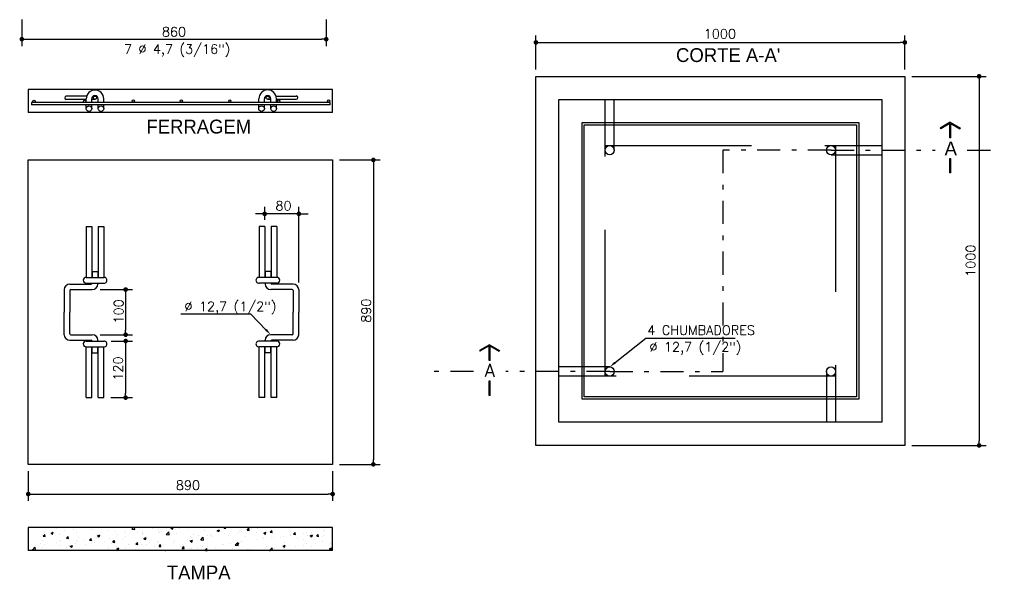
# Model space of a CAD drawing. Extents: x -115 to 23, y 4 to 69.
# Drawn here: x -29.27 to -8.07, y 29.42 to 41.56 of the extents above; entities that cross this region are included whole.
import ezdxf
from ezdxf.enums import TextEntityAlignment as Align

# ---------------------------------------------------------------- set-up
doc = ezdxf.new("R2010")
doc.units = 0
doc.header["$MEASUREMENT"] = 0
doc.linetypes.add('DASHDOT', pattern=[1, 0.5, -0.25, 0, -0.25])
doc.linetypes.add('HIDDEN2', pattern=[4.7625, 3.175, -1.5875])
doc.layers.get('0').update_dxf_attribs({"linetype": 'CONTINUOUS'})
for name, color, linetype in [('INDCOR', 1, 'CONTINUOUS'), ('nivel', 4, 'CONTINUOUS'), ('PAR', 4, 'CONTINUOUS')]:
    doc.layers.add(name, color=color, linetype=linetype)
doc.styles.add('AVANGARD', font='', dxfattribs={"height": 0.075})
doc.styles.add('ROMANS', font='romans.shx', dxfattribs={"height": 0.2})
doc.styles.get('AVANGARD').set_extended_font_data('AvantGarde Bk BT')

# ---------------------------------------------------------------- blocks, each defined once
blk = doc.blocks.new('*X42')
at = {"color": 0}
for p, q in [((109.268, 71.43), (109.268, 71.43)), ((109.365, 71.246), (109.398, 71.286)), ((109.39, 71.318), (109.39, 71.318)), ((109.407, 71.242), (109.399, 71.286)), ((109.533, 71.311), (109.582, 71.33)), ((109.533, 71.311), (109.568, 71.287)), ((109.565, 71.341), (109.565, 71.341)), ((109.568, 71.287), (109.582, 71.33)), ((109.641, 71.415), (109.641, 71.415)), ((109.724, 71.284), (109.724, 71.284)), ((109.83, 71.376), (109.83, 71.376)), ((110.015, 71.399), (110.015, 71.399)), ((110.077, 71.328), (110.077, 71.328)), ((110.272, 71.434), (110.272, 71.434)), ((110.389, 71.383), (110.389, 71.383)), ((110.441, 71.381), (110.441, 71.381)), ((110.526, 71.288), (110.526, 71.288)), ((110.539, 71.255), (110.588, 71.274)), ((110.539, 71.255), (110.574, 71.231)), ((110.574, 71.231), (110.588, 71.273)), ((110.762, 71.367), (110.762, 71.367)), ((110.8, 71.43), (110.8, 71.43)), ((110.934, 71.358), (110.934, 71.358)), ((110.971, 71.275), (110.971, 71.275)), ((111.136, 71.351), (111.136, 71.351)), ((111.146, 71.298), (111.146, 71.298)), ((111.285, 71.4), (111.319, 71.435)), ((111.285, 71.4), (111.347, 71.39)), ((111.348, 71.39), (111.342, 71.435)), ((111.343, 71.428), (111.343, 71.428)), ((111.362, 71.43), (111.362, 71.43)), ((111.411, 71.333), (111.411, 71.333)), ((111.509, 71.294), (111.509, 71.294)), ((111.51, 71.336), (111.51, 71.336)), ((111.51, 71.274), (111.51, 71.274)), ((111.736, 71.414), (111.736, 71.414)), ((111.853, 71.391), (111.853, 71.391)), ((111.868, 71.344), (111.868, 71.344)), ((111.883, 71.32), (111.883, 71.32)), ((111.919, 71.344), (111.919, 71.344)), ((112.028, 71.414), (112.028, 71.414)), ((112.032, 71.284), (112.087, 71.341)), ((112.032, 71.284), (112.095, 71.274)), ((112.095, 71.274), (112.087, 71.34)), ((112.11, 71.398), (112.11, 71.398)), ((112.133, 71.424), (112.16, 71.435)), ((112.133, 71.424), (112.168, 71.401)), ((112.168, 71.401), (112.18, 71.435)), ((112.222, 71.389), (112.222, 71.389)), ((112.257, 71.304), (112.257, 71.304)), ((112.327, 71.414), (112.327, 71.414)), ((112.483, 71.382), (112.483, 71.382)), ((112.631, 71.288), (112.631, 71.288)), ((112.727, 71.254), (112.727, 71.254)), ((112.857, 71.366), (112.857, 71.366)), ((112.936, 71.257), (112.936, 71.257)), ((112.992, 71.289), (112.992, 71.289)), ((113.004, 71.272), (113.004, 71.272)), ((113.139, 71.368), (113.188, 71.387)), ((113.139, 71.368), (113.174, 71.345)), ((113.174, 71.345), (113.188, 71.387)), ((113.231, 71.351), (113.231, 71.351)), ((113.284, 71.421), (113.296, 71.435)), ((113.284, 71.421), (113.326, 71.417)), ((113.29, 71.302), (113.29, 71.302)), ((113.326, 71.417), (113.323, 71.435)), ((113.378, 71.257), (113.378, 71.257)), ((113.411, 71.31), (113.411, 71.31)), ((113.434, 71.347), (113.434, 71.347)), ((113.604, 71.335), (113.604, 71.335)), ((113.609, 71.37), (113.609, 71.37)), ((113.653, 71.355), (113.653, 71.355)), ((113.786, 71.377), (113.82, 71.417)), ((113.786, 71.377), (113.828, 71.373)), ((113.819, 71.38), (113.819, 71.38)), ((113.828, 71.373), (113.82, 71.417)), ((113.874, 71.405), (113.874, 71.405)), ((113.978, 71.319), (113.978, 71.319)), ((114.013, 71.404), (114.013, 71.404)), ((114.145, 71.312), (114.194, 71.331)), ((114.145, 71.312), (114.18, 71.289)), ((114.18, 71.289), (114.194, 71.331)), ((114.288, 71.333), (114.322, 71.373)), ((114.288, 71.333), (114.33, 71.329)), ((114.33, 71.329), (114.322, 71.373)), ((114.352, 71.303), (114.352, 71.303)), ((114.721, 71.268), (114.721, 71.268)), ((114.725, 71.288), (114.725, 71.288)), ((114.79, 71.289), (114.824, 71.329)), ((114.79, 71.289), (114.832, 71.285)), ((114.832, 71.285), (114.824, 71.329)), ((115.014, 71.303), (115.014, 71.303)), ((115.081, 71.317), (115.081, 71.317)), ((115.099, 71.272), (115.099, 71.272)), ((115.151, 71.256), (115.2, 71.275)), ((115.151, 71.256), (115.186, 71.233)), ((115.186, 71.233), (115.2, 71.275)), ((115.19, 71.326), (115.19, 71.326)), ((115.293, 71.245), (115.326, 71.285)), ((115.334, 71.241), (115.326, 71.285)), ((115.434, 71.362), (115.434, 71.362)), ((115.455, 71.361), (115.455, 71.361)), ((115.473, 71.256), (115.473, 71.256)), ((109.206, 71.042), (109.206, 71.042)), ((109.301, 71.078), (109.301, 71.078)), ((109.355, 71.153), (109.355, 71.153)), ((109.364, 71.234), (109.364, 71.234)), ((109.365, 71.246), (109.407, 71.242)), ((109.381, 71.065), (109.381, 71.065)), ((109.646, 71.1), (109.646, 71.1)), ((109.71, 71.148), (109.71, 71.148)), ((109.715, 71.051), (109.715, 71.051)), ((109.728, 71.137), (109.728, 71.137)), ((109.867, 71.202), (109.901, 71.242)), ((109.867, 71.202), (109.909, 71.198)), ((109.909, 71.198), (109.901, 71.242)), ((109.951, 71.029), (110, 71.048)), ((109.986, 71.005), (110, 71.048)), ((110.069, 71.095), (110.069, 71.095)), ((110.088, 71.158), (110.088, 71.158)), ((110.102, 71.121), (110.102, 71.121)), ((110.118, 71.218), (110.118, 71.218)), ((110.263, 71.181), (110.263, 71.181)), ((110.286, 71.064), (110.286, 71.064)), ((110.369, 71.158), (110.403, 71.198)), ((110.369, 71.158), (110.411, 71.154)), ((110.411, 71.154), (110.403, 71.198)), ((110.432, 71.148), (110.432, 71.148)), ((110.476, 71.105), (110.476, 71.105)), ((110.529, 71.216), (110.529, 71.216)), ((110.694, 71.134), (110.694, 71.134)), ((110.792, 71.197), (110.792, 71.197)), ((110.849, 71.09), (110.849, 71.09)), ((110.871, 71.114), (110.905, 71.154)), ((110.871, 71.114), (110.913, 71.11)), ((110.913, 71.11), (110.905, 71.154)), ((111.102, 71.204), (111.102, 71.204)), ((111.145, 71.242), (111.145, 71.242)), ((111.223, 71.074), (111.223, 71.074)), ((111.227, 71.056), (111.227, 71.056)), ((111.373, 71.07), (111.407, 71.11)), ((111.373, 71.07), (111.415, 71.066)), ((111.415, 71.066), (111.407, 71.11)), ((111.5, 71.061), (111.5, 71.061)), ((111.545, 71.199), (111.594, 71.218)), ((111.545, 71.199), (111.58, 71.175)), ((111.58, 71.175), (111.594, 71.217)), ((111.597, 71.058), (111.597, 71.058)), ((111.669, 71.115), (111.669, 71.115)), ((111.844, 71.138), (111.844, 71.138)), ((111.86, 71.111), (111.86, 71.111)), ((111.875, 71.026), (111.909, 71.066)), ((111.917, 71.022), (111.909, 71.066)), ((111.97, 71.042), (111.97, 71.042)), ((112.109, 71.173), (112.109, 71.173)), ((112.186, 71.099), (112.186, 71.099)), ((112.213, 71.156), (112.213, 71.156)), ((112.551, 71.231), (112.551, 71.231)), ((112.551, 71.143), (112.6, 71.161)), ((112.551, 71.143), (112.586, 71.119)), ((112.577, 71.208), (112.577, 71.208)), ((112.586, 71.119), (112.6, 71.161)), ((112.594, 71.169), (112.594, 71.169)), ((112.779, 71.168), (112.834, 71.225)), ((112.779, 71.168), (112.842, 71.158)), ((112.842, 71.158), (112.834, 71.225)), ((113.002, 71.239), (113.002, 71.239)), ((113.25, 71.071), (113.25, 71.071)), ((113.281, 71.069), (113.281, 71.069)), ((113.425, 71.094), (113.425, 71.094)), ((113.526, 71.052), (113.581, 71.109)), ((113.526, 71.052), (113.589, 71.042)), ((113.557, 71.087), (113.606, 71.105)), ((113.557, 71.087), (113.592, 71.063)), ((113.589, 71.042), (113.581, 71.109)), ((113.592, 71.063), (113.606, 71.105)), ((113.645, 71.122), (113.645, 71.122)), ((113.69, 71.129), (113.69, 71.129)), ((113.752, 71.241), (113.752, 71.241)), ((114.004, 71.171), (114.004, 71.171)), ((114.126, 71.225), (114.126, 71.225)), ((114.132, 71.187), (114.132, 71.187)), ((114.307, 71.21), (114.307, 71.21)), ((114.358, 71.216), (114.358, 71.216)), ((114.499, 71.209), (114.499, 71.209)), ((114.563, 71.031), (114.612, 71.049)), ((114.572, 71.245), (114.572, 71.245)), ((114.598, 71.007), (114.612, 71.049)), ((114.606, 71.102), (114.606, 71.102)), ((114.873, 71.193), (114.873, 71.193)), ((115.006, 71.05), (115.006, 71.05)), ((115.015, 71.172), (115.015, 71.172)), ((115.072, 71.084), (115.072, 71.084)), ((115.247, 71.178), (115.247, 71.178)), ((115.271, 71.085), (115.271, 71.085)), ((115.293, 71.245), (115.334, 71.241)), ((115.423, 71.242), (115.423, 71.242)), ((115.426, 71.129), (115.426, 71.129)), ((115.591, 71.089), (115.591, 71.089)), ((115.62, 71.162), (115.62, 71.162)), ((109.137, 70.949), (109.191, 71.006)), ((109.137, 70.949), (109.199, 70.94)), ((109.199, 70.94), (109.191, 71.006)), ((109.356, 71.001), (109.356, 71.001)), ((109.877, 70.994), (109.877, 70.994)), ((109.951, 71.029), (109.986, 71.006)), ((110.344, 70.94), (110.344, 70.94)), ((110.783, 70.964), (110.783, 70.964)), ((110.786, 70.998), (110.786, 70.998)), ((110.957, 70.973), (111.006, 70.992)), ((110.957, 70.973), (110.992, 70.949)), ((110.962, 71.022), (110.962, 71.022)), ((110.992, 70.949), (111.006, 70.992)), ((111.137, 71.009), (111.137, 71.009)), ((111.369, 70.959), (111.369, 70.959)), ((111.778, 71.029), (111.778, 71.029)), ((111.875, 71.026), (111.917, 71.022)), ((112.01, 70.935), (112.012, 70.936)), ((112.012, 70.935), (112.012, 70.936)), ((112.344, 71.026), (112.344, 71.026)), ((112.367, 70.955), (112.367, 70.955)), ((112.377, 70.982), (112.411, 71.022)), ((112.377, 70.982), (112.419, 70.978)), ((112.419, 70.978), (112.411, 71.022)), ((112.542, 70.978), (112.542, 70.978)), ((112.568, 70.975), (112.568, 70.975)), ((112.718, 71.011), (112.718, 71.011)), ((112.808, 71.013), (112.808, 71.013)), ((112.879, 70.938), (112.913, 70.978)), ((112.879, 70.938), (112.916, 70.935)), ((112.921, 70.935), (112.913, 70.978)), ((112.928, 71.024), (112.928, 71.024)), ((113.091, 70.995), (113.091, 70.995)), ((113.465, 70.979), (113.465, 70.979)), ((113.79, 70.962), (113.79, 70.962)), ((113.839, 70.963), (113.839, 70.963)), ((113.996, 70.938), (113.996, 70.938)), ((114.198, 71.032), (114.198, 71.032)), ((114.212, 70.947), (114.212, 70.947)), ((114.273, 70.936), (114.328, 70.993)), ((114.273, 70.936), (114.282, 70.935)), ((114.335, 70.935), (114.328, 70.993)), ((114.349, 70.983), (114.349, 70.983)), ((114.388, 70.969), (114.388, 70.969)), ((114.563, 71.031), (114.598, 71.007)), ((114.713, 71.035), (114.713, 71.035)), ((114.774, 70.948), (114.774, 70.948)), ((114.83, 71.027), (114.83, 71.027)), ((115.182, 71.018), (115.182, 71.018)), ((115.569, 70.974), (115.618, 70.993)), ((115.569, 70.974), (115.604, 70.951)), ((115.604, 70.951), (115.618, 70.993))]:
    blk.add_line(p, q, dxfattribs=at)
blk = doc.blocks.new('DOT')
at = {"layer": 'PAR', "color": 0, "linetype": 'ByBlock'}
blk.add_line((-0.5, 0), (-1, 0), dxfattribs=at)
at = {"layer": 'PAR', "color": 0, "linetype": 'ByBlock', "const_width": 0.5}
blk.add_lwpolyline([(-0.25, 0, 1), (0.25, 0, 1)], format="xyb", close=True, dxfattribs=at)

msp = doc.modelspace()

# ---------------------------------------------------------------- linework, layer by layer
at = {"layer": 'INDCOR', "color": 6}
for p, q in [((-9.091, 39.336), (-9.309, 39.21)), ((-9.101, 39.31), (-9.3, 39.195)), ((-9.101, 38.996), (-9.101, 39.31)), ((-9.091, 39.336), (-8.873, 39.21)), ((-9.081, 39.31), (-8.882, 39.195)), ((-9.081, 39.21), (-9.081, 39.31)), ((-9.309, 39.21), (-9.3, 39.195)), ((-9.081, 38.996), (-9.081, 39.21)), ((-8.873, 39.21), (-8.882, 39.195)), ((-9.101, 38.237), (-9.101, 38.551)), ((-9.081, 38.451), (-9.081, 38.551)), ((-9.081, 38.237), (-9.081, 38.451)), ((-19.081, 34.512), (-19.299, 34.387)), ((-19.299, 34.387), (-19.29, 34.371)), ((-19.091, 34.486), (-19.29, 34.371)), ((-19.091, 34.172), (-19.091, 34.486)), ((-19.081, 34.512), (-18.864, 34.387)), ((-19.071, 34.387), (-19.071, 34.486)), ((-19.071, 34.486), (-18.872, 34.371)), ((-19.071, 34.172), (-19.071, 34.387)), ((-18.864, 34.387), (-18.872, 34.371)), ((-19.091, 33.413), (-19.091, 33.727)), ((-19.071, 33.628), (-19.071, 33.727)), ((-19.071, 33.413), (-19.071, 33.628))]:
    msp.add_line(p, q, dxfattribs=at)
at = {"layer": 'nivel', "color": 1}
for p, q in [((-29.224, 41.562), (-29.224, 40.986)), ((-22.624, 41.562), (-22.624, 40.986)), ((-18.077, 40.481), (-18.077, 41.217)), ((-10.077, 40.481), (-10.077, 41.217)), ((-29.124, 41.136), (-22.724, 41.136)), ((-17.977, 41.067), (-10.177, 41.067)), ((-9.927, 40.331), (-8.316, 40.331)), ((-8.466, 40.231), (-8.466, 32.429)), ((-17.027, 39.281), (-11.127, 39.281)), ((-17.027, 33.381), (-17.027, 39.281)), ((-11.127, 39.281), (-11.127, 33.381)), ((-22.335, 38.519), (-21.452, 38.519)), ((-21.602, 38.419), (-21.602, 32.019)), ((-24.058, 37.35), (-24.158, 37.35)), ((-23.958, 37.223), (-23.958, 37.5)), ((-23.216, 37.35), (-23.958, 37.35)), ((-23.216, 35.859), (-23.216, 37.5)), ((-23.116, 37.35), (-23.016, 37.35)), ((-27.523, 35.709), (-26.823, 35.709)), ((-26.973, 35.609), (-26.973, 34.829)), ((-24.416, 35.175), (-25.779, 35.175)), ((-24.257, 35.175), (-24.416, 35.175)), ((-23.931, 34.837), (-24.257, 35.175)), ((-27.523, 34.729), (-26.823, 34.729)), ((-27.287, 34.592), (-26.823, 34.592)), ((-16.36, 34.125), (-15.696, 34.656)), ((-15.696, 34.656), (-13.758, 34.656)), ((-26.973, 34.492), (-26.973, 33.465)), ((-27.296, 33.365), (-26.823, 33.365)), ((-11.127, 33.381), (-17.027, 33.381)), ((-9.927, 32.329), (-8.316, 32.329)), ((-22.335, 31.919), (-21.452, 31.919)), ((-29.085, 31.769), (-29.085, 31.125)), ((-22.485, 31.769), (-22.485, 31.125)), ((-28.985, 31.275), (-22.585, 31.275))]:
    msp.add_line(p, q, dxfattribs=at)
at = {"layer": 'nivel', "color": 6}
for p, q in [((-18.077, 40.331), (-10.077, 40.331)), ((-18.077, 32.331), (-18.077, 40.331)), ((-10.077, 40.331), (-10.077, 32.331)), ((-22.485, 40.049), (-29.085, 40.049)), ((-29.085, 40.049), (-29.085, 39.549)), ((-22.485, 39.549), (-22.485, 40.049)), ((-22.485, 39.549), (-29.085, 39.549)), ((-9.081, 38.996), (-9.101, 38.996)), ((-29.085, 38.519), (-22.485, 38.519)), ((-29.085, 31.919), (-29.085, 38.519)), ((-22.485, 38.519), (-22.485, 31.919)), ((-9.101, 38.551), (-9.081, 38.551)), ((-9.081, 38.237), (-9.101, 38.237)), ((-19.071, 34.172), (-19.091, 34.172)), ((-19.091, 33.727), (-19.071, 33.727)), ((-19.071, 33.413), (-19.091, 33.413)), ((-10.077, 32.331), (-18.077, 32.331)), ((-22.485, 31.919), (-29.085, 31.919))]:
    msp.add_line(p, q, dxfattribs=at)
at = {"layer": 'nivel'}
for p, q in [((-27.819, 39.903), (-28.26, 39.903)), ((-27.638, 39.903), (-27.675, 39.903)), ((-23.894, 39.905), (-23.858, 39.905)), ((-23.713, 39.905), (-23.272, 39.905)), ((-29.013, 39.766), (-29.013, 39.716)), ((-27.829, 39.832), (-28.26, 39.832)), ((-27.829, 39.766), (-27.829, 39.843)), ((-27.829, 39.631), (-27.829, 39.716)), ((-27.708, 39.766), (-27.708, 39.843)), ((-27.638, 39.832), (-27.708, 39.832)), ((-27.708, 39.631), (-27.708, 39.716)), ((-27.567, 39.766), (-27.567, 39.843)), ((-27.567, 39.631), (-27.567, 39.716)), ((-27.446, 39.766), (-27.446, 39.843)), ((-27.446, 39.631), (-27.446, 39.716)), ((-24.086, 39.768), (-24.086, 39.845)), ((-24.086, 39.632), (-24.086, 39.718)), ((-23.965, 39.768), (-23.965, 39.845)), ((-23.965, 39.632), (-23.965, 39.718)), ((-23.894, 39.834), (-23.824, 39.834)), ((-23.824, 39.768), (-23.824, 39.845)), ((-23.824, 39.632), (-23.824, 39.718)), ((-23.703, 39.768), (-23.703, 39.845)), ((-23.703, 39.834), (-23.272, 39.834)), ((-23.703, 39.632), (-23.703, 39.718)), ((-22.535, 39.716), (-22.535, 39.766)), ((-17.577, 39.831), (-10.577, 39.831)), ((-17.577, 32.831), (-17.577, 39.831)), ((-10.577, 39.831), (-10.577, 32.831)), ((-17.077, 39.331), (-11.077, 39.331)), ((-17.077, 33.331), (-17.077, 39.331)), ((-11.077, 39.331), (-11.077, 33.331)), ((-27.698, 36.1), (-27.698, 35.973)), ((-27.698, 36.1), (-27.577, 36.1)), ((-27.577, 36.1), (-27.577, 35.973)), ((-23.948, 36.1), (-23.948, 35.973)), ((-23.826, 36.1), (-23.948, 36.1)), ((-23.826, 36.1), (-23.826, 35.973)), ((-27.829, 35.973), (-27.437, 35.973)), ((-27.829, 35.846), (-27.437, 35.846)), ((-27.698, 35.846), (-27.698, 35.846)), ((-27.577, 35.846), (-27.577, 35.826)), ((-23.696, 35.973), (-24.088, 35.973)), ((-23.696, 35.846), (-24.088, 35.846)), ((-23.948, 35.846), (-23.948, 35.826)), ((-23.826, 35.846), (-23.826, 35.846)), ((-28.309, 35.709), (-28.309, 35.219)), ((-28.182, 35.826), (-27.718, 35.826)), ((-28.182, 35.689), (-28.182, 35.219)), ((-28.162, 35.709), (-27.698, 35.709)), ((-23.363, 35.709), (-23.826, 35.709)), ((-23.343, 35.826), (-23.806, 35.826)), ((-23.343, 35.689), (-23.343, 35.219)), ((-23.216, 35.709), (-23.216, 35.219)), ((-28.309, 34.729), (-28.309, 35.219)), ((-28.182, 34.749), (-28.182, 35.219)), ((-23.343, 34.749), (-23.343, 35.219)), ((-23.216, 34.729), (-23.216, 35.219)), ((-28.182, 34.612), (-27.718, 34.612)), ((-28.162, 34.729), (-27.698, 34.729)), ((-27.829, 34.592), (-27.437, 34.592)), ((-27.698, 34.592), (-27.698, 34.592)), ((-27.577, 34.592), (-27.577, 34.612)), ((-23.696, 34.592), (-24.088, 34.592)), ((-23.948, 34.592), (-23.948, 34.612)), ((-23.363, 34.729), (-23.826, 34.729)), ((-23.826, 34.592), (-23.826, 34.592)), ((-23.343, 34.612), (-23.806, 34.612)), ((-27.829, 34.465), (-27.437, 34.465)), ((-27.698, 34.338), (-27.698, 34.465)), ((-27.577, 34.338), (-27.577, 34.465)), ((-23.696, 34.465), (-24.088, 34.465)), ((-23.948, 34.338), (-23.948, 34.465)), ((-23.826, 34.338), (-23.826, 34.465)), ((-27.698, 34.338), (-27.577, 34.338)), ((-23.826, 34.338), (-23.948, 34.338)), ((-11.077, 33.331), (-17.077, 33.331)), ((-10.577, 32.831), (-17.577, 32.831))]:
    msp.add_line(p, q, dxfattribs=at)
at = {"layer": 'nivel', "color": 2}
for p, q in [((-22.535, 39.766), (-29.013, 39.766)), ((-22.535, 39.716), (-29.013, 39.716))]:
    msp.add_line(p, q, dxfattribs=at)
at = {"layer": 'nivel', "color": 1, "linetype": 'HIDDEN2'}
for p, q in [((-16.577, 38.731), (-16.577, 39.831)), ((-16.377, 38.731), (-16.377, 39.831)), ((-16.577, 38.831), (-11.577, 38.831)), ((-16.577, 33.831), (-16.577, 38.831)), ((-11.677, 38.831), (-10.577, 38.831)), ((-11.577, 38.831), (-11.577, 33.831)), ((-11.677, 38.631), (-10.577, 38.631)), ((-27.829, 37.073), (-27.708, 37.073)), ((-27.829, 37.073), (-27.829, 35.973)), ((-27.708, 37.073), (-27.708, 35.973)), ((-27.567, 37.073), (-27.446, 37.073)), ((-27.567, 37.073), (-27.567, 35.973)), ((-27.446, 37.073), (-27.446, 35.973)), ((-23.958, 37.073), (-24.079, 37.073)), ((-24.079, 37.073), (-24.079, 35.973)), ((-23.958, 37.073), (-23.958, 35.973)), ((-23.696, 37.073), (-23.816, 37.073)), ((-23.816, 37.073), (-23.816, 35.973)), ((-23.696, 37.073), (-23.696, 35.973)), ((-27.829, 33.365), (-27.829, 34.465)), ((-27.708, 33.365), (-27.708, 34.465)), ((-27.567, 33.365), (-27.567, 34.465)), ((-27.446, 33.365), (-27.446, 34.465)), ((-24.079, 33.365), (-24.079, 34.465)), ((-23.958, 33.365), (-23.958, 34.465)), ((-23.816, 33.365), (-23.816, 34.465)), ((-23.696, 33.365), (-23.696, 34.465)), ((-16.477, 34.031), (-17.577, 34.031)), ((-11.777, 33.931), (-11.777, 32.831)), ((-11.577, 33.931), (-11.577, 32.831)), ((-16.477, 33.831), (-17.577, 33.831)), ((-11.577, 33.831), (-16.577, 33.831)), ((-27.829, 33.365), (-27.708, 33.365)), ((-27.567, 33.365), (-27.446, 33.365)), ((-23.958, 33.365), (-24.079, 33.365)), ((-23.696, 33.365), (-23.816, 33.365))]:
    msp.add_line(p, q, dxfattribs=at)
at = {"layer": 'nivel', "color": 9, "linetype": 'DASHDOT'}
for p, q in [((-11.677, 38.731), (-14.023, 38.731)), ((-14.023, 38.731), (-14.023, 33.931)), ((-11.677, 38.731), (-9.423, 38.731)), ((-8.723, 38.731), (-8.069, 38.731)), ((-19.43, 33.931), (-20.42, 33.931)), ((-16.477, 33.931), (-18.73, 33.931)), ((-16.477, 33.931), (-14.023, 33.931))]:
    msp.add_line(p, q, dxfattribs=at)
at = {"layer": 'nivel', "color": 7}
for p, q in [((-22.485, 30.55), (-29.085, 30.55)), ((-29.085, 30.55), (-29.085, 30.05)), ((-22.485, 30.05), (-22.485, 30.55)), ((-22.485, 30.05), (-29.085, 30.05))]:
    msp.add_line(p, q, dxfattribs=at)
at = {"layer": 'nivel'}
for centre, radius in [((-27.638, 39.868), 0.0354), ((-23.894, 39.87), 0.0354), ((-27.769, 39.631), 0.0603), ((-27.507, 39.631), 0.0603), ((-24.026, 39.632), 0.0603), ((-23.763, 39.632), 0.0603), ((-16.477, 38.731), 0.1), ((-11.677, 38.731), 0.1), ((-16.477, 33.931), 0.1), ((-11.677, 33.931), 0.1)]:
    msp.add_circle(centre, radius, dxfattribs=at)
at = {"layer": 'nivel', "color": 6}
for centre in [(-28.961, 39.792), (-27.864, 39.792), (-26.806, 39.794), (-25.764, 39.794), (-24.714, 39.794), (-23.656, 39.794), (-22.571, 39.794)]:
    msp.add_circle(centre, 0.025, dxfattribs=at)
at = {"layer": 'nivel'}
for centre, radius, start, end in [((-28.26, 39.868), 0.0354, 90, 270), ((-27.638, 39.843), 0.191, 0, 180), ((-27.638, 39.843), 0.0707, 0, 180), ((-23.894, 39.845), 0.191, 0, 180), ((-23.894, 39.845), 0.0707, 0, 180), ((-23.272, 39.87), 0.0354, 270, 90), ((-27.829, 35.91), 0.0635, 90, 270), ((-27.718, 35.846), 0.02, 270, 0), ((-27.442, 35.91), 0.0637, 265.8551, 94.1449), ((-24.083, 35.91), 0.0637, 85.8551, 274.1449), ((-23.806, 35.846), 0.02, 180, 270), ((-23.696, 35.91), 0.0635, 270, 90), ((-28.182, 35.699), 0.127, 90, 175.3063), ((-28.162, 35.689), 0.02, 90, 180), ((-27.698, 35.831), 0.122, 270, 357.8449), ((-23.826, 35.831), 0.122, 182.1551, 270), ((-23.363, 35.689), 0.02, 0, 90), ((-23.343, 35.699), 0.127, 4.6937, 90), ((-28.182, 34.74), 0.127, 184.6937, 270), ((-28.162, 34.749), 0.02, 180, 270), ((-27.829, 34.529), 0.0635, 90, 270), ((-27.718, 34.592), 0.02, 0, 90), ((-27.698, 34.608), 0.122, 2.1551, 90), ((-27.442, 34.529), 0.0637, 265.8551, 94.1449), ((-24.083, 34.529), 0.0637, 85.8551, 274.1449), ((-23.826, 34.608), 0.122, 90, 177.8449), ((-23.806, 34.592), 0.02, 90, 180), ((-23.696, 34.529), 0.0635, 270, 90), ((-23.363, 34.749), 0.02, 270, 0), ((-23.343, 34.74), 0.127, 270, 355.3063)]:
    msp.add_arc(centre, radius, start, end, dxfattribs=at)
at = {"layer": 'nivel', "color": 1}
for points in [[(-23.913, 34.855), (-23.949, 34.82), (-23.826, 34.729)], [(-16.344, 34.105), (-16.375, 34.144), (-16.477, 34.031)]]:
    msp.add_solid(points, dxfattribs=at)

# ---------------------------------------------------------------- block references
at = {"layer": 'nivel', "color": 1, "yscale": 0.09999999962747097, "zscale": 0.09999999975000003}
for p, xscale, rotation in [((-29.224, 41.136), 0.09999999974388629, 180), ((-18.077, 41.067), 0.09999999974388629, 180), ((-8.466, 40.331), 0.09999999962747097, 90), ((-21.602, 38.519), 0.09999999962747097, 90), ((-23.216, 37.35), 0.09999999974388629, 180), ((-26.973, 35.709), 0.09999999962747097, 90), ((-26.973, 34.729), 0.09999999962747097, 270), ((-26.973, 34.592), 0.09999999962747097, 90), ((-26.973, 33.365), 0.09999999962747097, 270), ((-8.466, 32.329), 0.09999999962747097, 270), ((-21.602, 31.919), 0.09999999962747097, 270), ((-29.085, 31.275), 0.09999999974388629, 180)]:
    msp.add_blockref('DOT', p, dxfattribs=dict(at, xscale=xscale, rotation=rotation))
at = {"layer": 'nivel', "color": 1, "xscale": 0.09999999974388629, "yscale": 0.09999999962747097, "zscale": 0.09999999975000003}
for p in [(-22.624, 41.136), (-10.077, 41.067), (-23.958, 37.35), (-22.485, 31.275)]:
    msp.add_blockref('DOT', p, dxfattribs=at)
at = {"layer": 'nivel'}
msp.add_blockref('*X42', (-138.124, -40.885), dxfattribs=at)

# ---------------------------------------------------------------- texts
at = {"color": 3, "linetype": 'ByBlock', "style": 'AVANGARD'}
msp.add_text('A', height=0.3, dxfattribs=at).set_placement((-9.081, 38.768), align=Align.MIDDLE)
at = {"layer": 'nivel', "color": 3, "style": 'ROMANS'}
for s, height, p in [('860', 0.204, (-25.925, 41.297)), ('1000', 0.204, (-14.088, 41.253)), ('7 %%C 4,7 (3/16")', 0.204, (-25.858, 40.908)), ('80', 0.204, (-23.55, 37.526)), ('A', 0.28, (-19.079, 33.957)), ('890', 0.204, (-25.622, 31.466))]:
    msp.add_text(s, height=height, dxfattribs=at).set_placement(p, align=Align.MIDDLE)
at = {"layer": 'nivel', "color": 6, "style": 'AVANGARD'}
for s, p in [("CORTE A-A'", (-15.038, 40.642)), ('FERRAGEM', (-26.524, 39.092)), ('TAMPA', (-26.08, 29.424))]:
    msp.add_text(s, height=0.3, dxfattribs=at).set_placement(p)
at = {"layer": 'nivel', "color": 3, "style": 'ROMANS'}
for s, p in [('1000', (-8.651, 36.333)), ('890', (-21.756, 35.251))]:
    msp.add_text(s, height=0.204, rotation=90, dxfattribs=at).set_placement(p, align=Align.MIDDLE)
at = {"layer": 'nivel', "color": 2, "style": 'ROMANS'}
for s, p in [('100', (-27.125, 35.234)), ('120', (-27.138, 33.996))]:
    msp.add_text(s, height=0.204, rotation=90, dxfattribs=at).set_placement(p, align=Align.MIDDLE)
msp.add_text('%%C 12,7 (1/2")', height=0.204, dxfattribs=at).set_placement((-23.705, 35.343), align=Align.MIDDLE_RIGHT)
at = {"layer": 'nivel', "color": 3, "style": 'ROMANS'}
for s, p in [('4 CHUMBADORES', (-15.662, 34.829)), ('%%C 12,7 (1/2")', (-15.616, 34.464))]:
    msp.add_text(s, height=0.204, dxfattribs=at).set_placement(p, align=Align.MIDDLE_LEFT)

doc.saveas('drawing.dxf')
